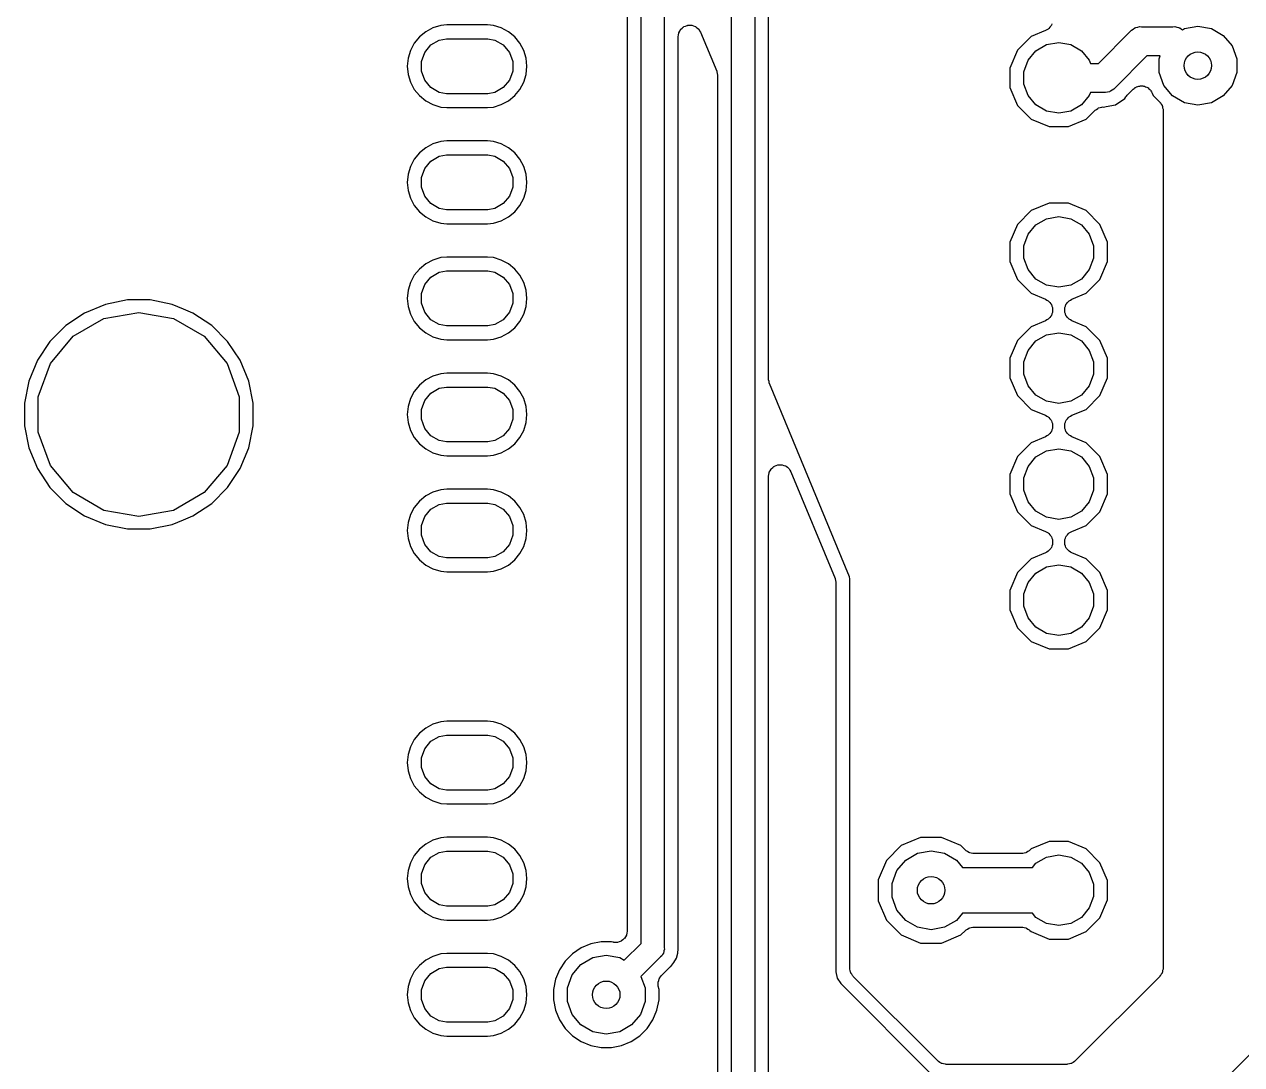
# Model space of a CAD drawing. Extents: x 50 to 248, y -151 to -36.
# Drawn here: x 82.76 to 109.42, y -105.16 to -82.39 of the extents above; entities that cross this region are included whole.
import ezdxf

# ---------------------------------------------------------------- set-up
doc = ezdxf.new("R2010")
doc.units = 0
doc.header["$MEASUREMENT"] = 0
doc.layers.add('BLACK', color=7, linetype='CONTINUOUS')

msp = doc.modelspace()

# ---------------------------------------------------------------- linework, layer by layer
at = {"layer": 'BLACK', "linetype": 'CONTINUOUS'}
for p, q in [((96.266, -102.511), (96.266, -72.1471)), ((96.774, -72.2412), (96.774, -102.605)), ((98.246, -116.025), (98.246, -73.2151)), ((98.754, -73.3092), (98.754, -116.119)), ((99.0588, -90.1602), (99.0588, -73.5407)), ((95.9612, -79.7067), (95.9612, -102.236)), ((91.5509, -82.556), (91.4131, -82.6691)), ((91.7081, -82.472), (91.5509, -82.556)), ((91.8786, -82.4203), (91.7081, -82.472)), ((92.0116, -82.4072), (91.8786, -82.4203)), ((92.9004, -82.4072), (92.0116, -82.4072)), ((93.0334, -82.4203), (92.9004, -82.4072)), ((93.2039, -82.472), (93.0334, -82.4203)), ((93.3611, -82.556), (93.2039, -82.472)), ((93.4989, -82.6691), (93.3611, -82.556)), ((97.0855, -82.626), (97.0906, -82.5876)), ((97.0906, -82.5876), (97.0931, -82.5827)), ((97.0931, -82.5827), (97.0941, -82.5771)), ((97.0941, -82.5771), (97.1134, -82.5437)), ((97.1134, -82.5437), (97.1313, -82.5094)), ((97.1313, -82.5094), (97.1354, -82.5056)), ((97.1354, -82.5056), (97.1382, -82.5007)), ((97.1382, -82.5007), (97.1678, -82.4759)), ((97.1678, -82.4759), (97.1963, -82.4498)), ((97.1963, -82.4498), (97.2015, -82.4477)), ((97.2015, -82.4477), (97.2058, -82.444)), ((97.2058, -82.444), (97.2421, -82.4308)), ((97.2421, -82.4308), (97.2778, -82.416)), ((97.2778, -82.416), (97.2834, -82.4158)), ((97.2834, -82.4158), (97.2887, -82.4139)), ((97.2887, -82.4139), (97.3273, -82.4139)), ((97.3273, -82.4139), (97.366, -82.4122)), ((97.366, -82.4122), (97.3713, -82.4139)), ((97.3713, -82.4139), (97.3769, -82.4139)), ((97.3769, -82.4139), (97.4132, -82.4271)), ((97.4132, -82.4271), (97.4501, -82.4387)), ((97.4501, -82.4387), (97.4545, -82.4421)), ((97.4545, -82.4421), (97.4598, -82.444)), ((97.4598, -82.444), (97.4894, -82.4689)), ((97.4894, -82.4689), (97.5201, -82.4924)), ((97.5201, -82.4924), (97.5231, -82.4971)), ((97.5231, -82.4971), (97.5274, -82.5007)), ((97.5274, -82.5007), (97.5467, -82.5342)), ((97.5467, -82.5342), (97.5675, -82.5668)), ((97.5675, -82.5668), (97.9219, -83.4224)), ((105.122, -82.5307), (104.806, -82.6616)), ((105.15, -82.5128), (105.122, -82.5307)), ((105.179, -82.4975), (105.15, -82.5128)), ((105.187, -82.4893), (105.179, -82.4975)), ((105.196, -82.4833), (105.187, -82.4893)), ((105.216, -82.4569), (105.196, -82.4833)), ((105.239, -82.4325), (105.216, -82.4569)), ((105.243, -82.4221), (105.239, -82.4325)), ((105.25, -82.4133), (105.243, -82.4221)), ((105.26, -82.3816), (105.25, -82.4133)), ((106.278, -83.2485), (106.976, -82.5512)), ((106.976, -82.5512), (107.003, -82.5189)), ((107.003, -82.5189), (107.039, -82.4979)), ((107.039, -82.4979), (107.074, -82.4737)), ((107.074, -82.4737), (107.088, -82.47)), ((107.088, -82.47), (107.1, -82.4629)), ((107.1, -82.4629), (107.141, -82.4556)), ((107.141, -82.4556), (107.182, -82.4447)), ((107.182, -82.4447), (107.224, -82.4484)), ((107.224, -82.4484), (107.912, -82.4484)), ((107.912, -82.4484), (107.954, -82.4447)), ((107.954, -82.4447), (107.994, -82.4556)), ((107.994, -82.4556), (108.036, -82.4629)), ((108.036, -82.4629), (108.048, -82.47)), ((108.048, -82.47), (108.062, -82.4737)), ((108.062, -82.4737), (108.096, -82.4979)), ((108.096, -82.4979), (108.12, -82.5118)), ((108.12, -82.5118), (108.163, -82.4873)), ((108.163, -82.4873), (108.458, -82.4353)), ((108.458, -82.4353), (108.753, -82.4873)), ((108.753, -82.4873), (109.013, -82.6372)), ((91.3, -82.8069), (91.216, -82.9641)), ((91.4131, -82.6691), (91.3, -82.8069)), ((91.5284, -83.0074), (91.6644, -82.8453)), ((91.6644, -82.8453), (91.8476, -82.7395)), ((91.8476, -82.7395), (92.0035, -82.712)), ((92.0035, -82.712), (92.9085, -82.712)), ((92.9085, -82.712), (93.0644, -82.7395)), ((93.0644, -82.7395), (93.2476, -82.8453)), ((93.2476, -82.8453), (93.3836, -83.0074)), ((93.612, -82.8069), (93.4989, -82.6691)), ((93.696, -82.9641), (93.612, -82.8069)), ((97.0788, -82.664), (97.0855, -82.626)), ((97.0788, -102.576), (97.0788, -82.664)), ((104.806, -82.6616), (104.506, -82.9617)), ((104.913, -82.9733), (105.145, -82.8389)), ((105.145, -82.8389), (105.41, -82.7922)), ((105.41, -82.7922), (105.675, -82.8389)), ((105.675, -82.8389), (105.907, -82.9733)), ((109.013, -82.6372), (109.205, -82.8668)), ((109.205, -82.8668), (109.308, -83.1485)), ((91.1643, -83.1346), (91.1468, -83.312)), ((91.216, -82.9641), (91.1643, -83.1346)), ((91.456, -83.2062), (91.5284, -83.0074)), ((93.3836, -83.0074), (93.456, -83.2062)), ((93.7477, -83.1346), (93.696, -82.9641)), ((93.7652, -83.312), (93.7477, -83.1346)), ((104.506, -82.9617), (104.343, -83.3538)), ((104.74, -83.1791), (104.913, -82.9733)), ((105.907, -82.9733), (106.08, -83.1791)), ((107.342, -83.0834), (106.644, -83.7807)), ((107.632, -83.0834), (107.342, -83.0834)), ((107.608, -83.1485), (107.632, -83.0834)), ((107.608, -83.4483), (107.608, -83.1485)), ((109.308, -83.1485), (109.308, -83.4483)), ((91.1468, -83.312), (91.1643, -83.4894)), ((91.456, -83.4178), (91.456, -83.2062)), ((91.5284, -83.6166), (91.456, -83.4178)), ((93.456, -83.4178), (93.3836, -83.6166)), ((93.456, -83.2062), (93.456, -83.4178)), ((93.7477, -83.4894), (93.7652, -83.312)), ((97.9219, -83.4224), (97.9231, -83.4279)), ((104.343, -83.3538), (104.343, -83.7782)), ((104.648, -83.4316), (104.74, -83.1791)), ((106.08, -83.1791), (106.105, -83.2485)), ((106.105, -83.2485), (106.278, -83.2485)), ((91.1643, -83.4894), (91.216, -83.6599)), ((91.216, -83.6599), (91.3, -83.8171)), ((91.6644, -83.7787), (91.5284, -83.6166)), ((93.3836, -83.6166), (93.2476, -83.7787)), ((93.612, -83.8171), (93.696, -83.6599)), ((93.696, -83.6599), (93.7477, -83.4894)), ((97.9231, -83.4279), (97.9259, -83.4327)), ((97.9259, -83.4327), (97.9326, -83.4708)), ((97.9326, -83.4708), (97.941, -83.5085)), ((97.941, -83.5085), (97.9402, -83.5141)), ((97.9402, -83.5141), (97.9412, -83.5196)), ((97.9412, -83.5196), (97.9412, -115.793)), ((104.648, -83.7004), (104.648, -83.4316)), ((107.711, -83.73), (107.608, -83.4483)), ((109.308, -83.4483), (109.205, -83.73)), ((91.3, -83.8171), (91.4131, -83.9549)), ((91.4131, -83.9549), (91.5509, -84.068)), ((91.8476, -83.8845), (91.6644, -83.7787)), ((92.0035, -83.912), (91.8476, -83.8845)), ((92.9085, -83.912), (92.0035, -83.912)), ((93.0644, -83.8845), (92.9085, -83.912)), ((93.2476, -83.7787), (93.0644, -83.8845)), ((93.3611, -84.068), (93.4989, -83.9549)), ((93.4989, -83.9549), (93.612, -83.8171)), ((104.343, -83.7782), (104.506, -84.1703)), ((104.74, -83.9529), (104.648, -83.7004)), ((104.913, -84.1587), (104.74, -83.9529)), ((106.08, -83.9529), (105.907, -84.1587)), ((106.105, -83.8835), (106.08, -83.9529)), ((106.396, -83.8835), (106.105, -83.8835)), ((106.438, -83.8872), (106.396, -83.8835)), ((106.479, -83.8763), (106.438, -83.8872)), ((106.52, -83.869), (106.479, -83.8763)), ((106.533, -83.8619), (106.52, -83.869)), ((106.546, -83.8582), (106.533, -83.8619)), ((106.581, -83.834), (106.546, -83.8582)), ((106.617, -83.813), (106.581, -83.834)), ((106.644, -83.7807), (106.617, -83.813)), ((106.897, -83.9655), (106.911, -83.945)), ((106.911, -83.945), (107.042, -83.8144)), ((107.042, -83.8144), (107.064, -83.7985)), ((107.064, -83.7985), (107.085, -83.7798)), ((107.085, -83.7798), (107.1, -83.7734)), ((107.1, -83.7734), (107.114, -83.7638)), ((107.114, -83.7638), (107.141, -83.7566)), ((107.141, -83.7566), (107.166, -83.746)), ((107.166, -83.746), (107.183, -83.7453)), ((107.183, -83.7453), (107.199, -83.741)), ((107.199, -83.741), (107.227, -83.7434)), ((107.227, -83.7434), (107.254, -83.7422)), ((107.254, -83.7422), (107.27, -83.7472)), ((107.27, -83.7472), (107.287, -83.7487)), ((107.287, -83.7487), (107.312, -83.7604)), ((107.312, -83.7604), (107.339, -83.7687)), ((107.339, -83.7687), (107.352, -83.7789)), ((107.352, -83.7789), (107.367, -83.7859)), ((107.367, -83.7859), (107.387, -83.8055)), ((107.387, -83.8055), (107.409, -83.8224)), ((107.409, -83.8224), (107.418, -83.8365)), ((107.418, -83.8365), (107.429, -83.8483)), ((107.429, -83.8483), (107.441, -83.8734)), ((107.441, -83.8734), (107.456, -83.8968)), ((107.456, -83.8968), (107.479, -83.9525)), ((107.479, -83.9525), (107.622, -84.0951)), ((107.903, -83.9596), (107.711, -83.73)), ((109.205, -83.73), (109.013, -83.9596)), ((91.5509, -84.068), (91.7081, -84.152)), ((91.7081, -84.152), (91.8786, -84.2037)), ((91.8786, -84.2037), (92.0116, -84.2168)), ((92.0116, -84.2168), (92.9004, -84.2168)), ((92.9004, -84.2168), (93.0334, -84.2037)), ((93.0334, -84.2037), (93.2039, -84.152)), ((93.2039, -84.152), (93.3611, -84.068)), ((104.506, -84.1703), (104.806, -84.4704)), ((105.145, -84.2931), (104.913, -84.1587)), ((105.907, -84.1587), (105.675, -84.2931)), ((106.281, -84.225), (106.316, -84.2157)), ((106.316, -84.2157), (106.35, -84.2042)), ((106.35, -84.2042), (106.358, -84.2044)), ((106.358, -84.2044), (106.367, -84.2022)), ((106.367, -84.2022), (106.391, -84.2043)), ((106.391, -84.2043), (106.447, -84.1932)), ((106.447, -84.1932), (106.653, -84.1522)), ((106.447, -84.1932), (106.447, -84.1932)), ((106.653, -84.1522), (106.859, -84.0147)), ((106.859, -84.0147), (106.879, -83.9835)), ((106.879, -83.9835), (106.897, -83.9655)), ((107.622, -84.0951), (107.628, -84.1043)), ((107.628, -84.1043), (107.637, -84.1115)), ((107.637, -84.1115), (107.653, -84.1402)), ((107.653, -84.1402), (107.672, -84.1674)), ((107.672, -84.1674), (107.675, -84.1782)), ((107.675, -84.1782), (107.681, -84.1879)), ((107.681, -84.1879), (107.686, -84.2206)), ((107.686, -84.2206), (107.695, -84.2526)), ((108.163, -84.1095), (107.903, -83.9596)), ((108.458, -84.1615), (108.163, -84.1095)), ((108.753, -84.1095), (108.458, -84.1615)), ((109.013, -83.9596), (108.753, -84.1095)), ((104.806, -84.4704), (105.198, -84.6328)), ((105.41, -84.3398), (105.145, -84.2931)), ((105.675, -84.2931), (105.41, -84.3398)), ((105.622, -84.6328), (106.014, -84.4704)), ((106.014, -84.4704), (106.209, -84.2756)), ((106.209, -84.2756), (106.238, -84.255)), ((106.238, -84.255), (106.266, -84.2325)), ((106.266, -84.2325), (106.274, -84.2298)), ((106.274, -84.2298), (106.281, -84.225)), ((107.695, -84.2526), (107.694, -84.2637)), ((107.694, -84.2637), (107.696, -84.2747)), ((107.696, -84.2747), (107.696, -103.051)), ((105.198, -84.6328), (105.622, -84.6328)), ((91.7081, -85.012), (91.5509, -85.096)), ((91.8786, -84.9603), (91.7081, -85.012)), ((92.0116, -84.9472), (91.8786, -84.9603)), ((92.9004, -84.9472), (92.0116, -84.9472)), ((93.0334, -84.9603), (92.9004, -84.9472)), ((93.2039, -85.012), (93.0334, -84.9603)), ((93.3611, -85.096), (93.2039, -85.012)), ((91.4131, -85.2091), (91.3, -85.3469)), ((91.5509, -85.096), (91.4131, -85.2091)), ((91.6644, -85.3853), (91.8476, -85.2795)), ((91.8476, -85.2795), (92.0035, -85.252)), ((92.0035, -85.252), (92.9085, -85.252)), ((92.9085, -85.252), (93.0644, -85.2795)), ((93.0644, -85.2795), (93.2476, -85.3853)), ((93.4989, -85.2091), (93.3611, -85.096)), ((93.612, -85.3469), (93.4989, -85.2091)), ((91.216, -85.5041), (91.1643, -85.6746)), ((91.3, -85.3469), (91.216, -85.5041)), ((91.456, -85.7462), (91.5284, -85.5474)), ((91.5284, -85.5474), (91.6644, -85.3853)), ((93.2476, -85.3853), (93.3836, -85.5474)), ((93.3836, -85.5474), (93.456, -85.7462)), ((93.696, -85.5041), (93.612, -85.3469)), ((93.7477, -85.6746), (93.696, -85.5041)), ((91.1643, -85.6746), (91.1468, -85.852)), ((91.456, -85.9578), (91.456, -85.7462)), ((93.456, -85.7462), (93.456, -85.9578)), ((93.7652, -85.852), (93.7477, -85.6746)), ((91.1468, -85.852), (91.1643, -86.0294)), ((91.1643, -86.0294), (91.216, -86.1999)), ((91.5284, -86.1566), (91.456, -85.9578)), ((93.456, -85.9578), (93.3836, -86.1566)), ((93.696, -86.1999), (93.7477, -86.0294)), ((93.7477, -86.0294), (93.7652, -85.852)), ((91.216, -86.1999), (91.3, -86.3571)), ((91.6644, -86.3187), (91.5284, -86.1566)), ((91.8476, -86.4245), (91.6644, -86.3187)), ((93.2476, -86.3187), (93.0644, -86.4245)), ((93.3836, -86.1566), (93.2476, -86.3187)), ((93.612, -86.3571), (93.696, -86.1999)), ((105.198, -86.3092), (104.806, -86.4716)), ((105.622, -86.3092), (105.198, -86.3092)), ((106.014, -86.4716), (105.622, -86.3092)), ((91.3, -86.3571), (91.4131, -86.4949)), ((91.4131, -86.4949), (91.5509, -86.608)), ((91.5509, -86.608), (91.7081, -86.692)), ((92.0035, -86.452), (91.8476, -86.4245)), ((92.9085, -86.452), (92.0035, -86.452)), ((93.0644, -86.4245), (92.9085, -86.452)), ((93.2039, -86.692), (93.3611, -86.608)), ((93.3611, -86.608), (93.4989, -86.4949)), ((93.4989, -86.4949), (93.612, -86.3571)), ((104.806, -86.4716), (104.506, -86.7717)), ((105.145, -86.6489), (105.41, -86.6022)), ((105.41, -86.6022), (105.675, -86.6489)), ((106.314, -86.7717), (106.014, -86.4716)), ((91.7081, -86.692), (91.8786, -86.7437)), ((91.8786, -86.7437), (92.0116, -86.7568)), ((92.0116, -86.7568), (92.9004, -86.7568)), ((92.9004, -86.7568), (93.0334, -86.7437)), ((93.0334, -86.7437), (93.2039, -86.692)), ((104.506, -86.7717), (104.343, -87.1638)), ((104.74, -86.9891), (104.913, -86.7833)), ((104.913, -86.7833), (105.145, -86.6489)), ((105.675, -86.6489), (105.907, -86.7833)), ((105.907, -86.7833), (106.08, -86.9891)), ((106.477, -87.1638), (106.314, -86.7717)), ((104.648, -87.2416), (104.74, -86.9891)), ((106.08, -86.9891), (106.172, -87.2416)), ((104.343, -87.1638), (104.343, -87.5882)), ((104.648, -87.5104), (104.648, -87.2416)), ((106.172, -87.2416), (106.172, -87.5104)), ((106.477, -87.5882), (106.477, -87.1638)), ((91.5509, -87.636), (91.4131, -87.7491)), ((91.7081, -87.552), (91.5509, -87.636)), ((91.8786, -87.5003), (91.7081, -87.552)), ((92.0116, -87.4872), (91.8786, -87.5003)), ((92.9004, -87.4872), (92.0116, -87.4872)), ((93.0334, -87.5003), (92.9004, -87.4872)), ((93.2039, -87.552), (93.0334, -87.5003)), ((93.3611, -87.636), (93.2039, -87.552)), ((93.4989, -87.7491), (93.3611, -87.636)), ((104.343, -87.5882), (104.506, -87.9803)), ((104.74, -87.7629), (104.648, -87.5104)), ((106.172, -87.5104), (106.08, -87.7629)), ((106.314, -87.9803), (106.477, -87.5882)), ((91.3, -87.8869), (91.216, -88.0441)), ((91.4131, -87.7491), (91.3, -87.8869)), ((91.5284, -88.0874), (91.6644, -87.9253)), ((91.6644, -87.9253), (91.8476, -87.8195)), ((91.8476, -87.8195), (92.0035, -87.792)), ((92.0035, -87.792), (92.9085, -87.792)), ((92.9085, -87.792), (93.0644, -87.8195)), ((93.0644, -87.8195), (93.2476, -87.9253)), ((93.2476, -87.9253), (93.3836, -88.0874)), ((93.612, -87.8869), (93.4989, -87.7491)), ((93.696, -88.0441), (93.612, -87.8869)), ((104.913, -87.9687), (104.74, -87.7629)), ((106.08, -87.7629), (105.907, -87.9687)), ((91.1643, -88.2146), (91.1468, -88.392)), ((91.216, -88.0441), (91.1643, -88.2146)), ((91.456, -88.2862), (91.5284, -88.0874)), ((93.3836, -88.0874), (93.456, -88.2862)), ((93.7477, -88.2146), (93.696, -88.0441)), ((93.7652, -88.392), (93.7477, -88.2146)), ((104.506, -87.9803), (104.806, -88.2804)), ((105.145, -88.1031), (104.913, -87.9687)), ((105.41, -88.1498), (105.145, -88.1031)), ((105.675, -88.1031), (105.41, -88.1498)), ((105.907, -87.9687), (105.675, -88.1031)), ((106.014, -88.2804), (106.314, -87.9803)), ((85.0211, -88.4272), (84.5372, -88.5235)), ((85.5145, -88.4272), (85.0211, -88.4272)), ((85.9984, -88.5235), (85.5145, -88.4272)), ((91.1468, -88.392), (91.1643, -88.5694)), ((91.456, -88.4978), (91.456, -88.2862)), ((93.456, -88.2862), (93.456, -88.4978)), ((93.7477, -88.5694), (93.7652, -88.392)), ((104.806, -88.2804), (105.122, -88.4113)), ((105.122, -88.4113), (105.15, -88.4292)), ((105.15, -88.4292), (105.179, -88.4445)), ((105.179, -88.4445), (105.187, -88.4527)), ((105.187, -88.4527), (105.196, -88.4587)), ((105.196, -88.4587), (105.216, -88.4851)), ((105.216, -88.4851), (105.239, -88.5095)), ((105.581, -88.5095), (105.604, -88.4851)), ((105.604, -88.4851), (105.624, -88.4587)), ((105.624, -88.4587), (105.633, -88.4527)), ((105.633, -88.4527), (105.641, -88.4445)), ((105.641, -88.4445), (105.67, -88.4292)), ((105.67, -88.4292), (105.698, -88.4113)), ((105.698, -88.4113), (106.014, -88.2804)), ((84.0813, -88.7123), (83.6711, -88.9864)), ((84.5372, -88.5235), (84.0813, -88.7123)), ((84.5037, -88.8328), (85.2678, -88.6981)), ((85.2678, -88.6981), (86.0319, -88.8328)), ((86.2476, -88.6267), (85.9984, -88.5235)), ((86.4543, -88.7123), (86.2476, -88.6267)), ((86.8645, -88.9864), (86.4543, -88.7123)), ((91.1643, -88.5694), (91.216, -88.7399)), ((91.216, -88.7399), (91.3, -88.8971)), ((91.5284, -88.6966), (91.456, -88.4978)), ((91.6644, -88.8587), (91.5284, -88.6966)), ((93.3836, -88.6966), (93.2476, -88.8587)), ((93.456, -88.4978), (93.3836, -88.6966)), ((93.612, -88.8971), (93.696, -88.7399)), ((93.696, -88.7399), (93.7477, -88.5694)), ((105.239, -88.5095), (105.243, -88.5199)), ((105.243, -88.5199), (105.25, -88.5287)), ((105.25, -88.5287), (105.26, -88.5604)), ((105.26, -88.7316), (105.25, -88.7633)), ((105.26, -88.5604), (105.273, -88.591)), ((105.273, -88.701), (105.26, -88.7316)), ((105.273, -88.591), (105.273, -88.6022)), ((105.273, -88.6022), (105.276, -88.6128)), ((105.276, -88.6792), (105.273, -88.6898)), ((105.273, -88.6898), (105.273, -88.701)), ((105.276, -88.6128), (105.275, -88.646)), ((105.275, -88.646), (105.276, -88.6792)), ((105.544, -88.6128), (105.547, -88.6022)), ((105.545, -88.646), (105.544, -88.6128)), ((105.544, -88.6792), (105.545, -88.646)), ((105.547, -88.6898), (105.544, -88.6792)), ((105.547, -88.591), (105.56, -88.5604)), ((105.547, -88.6022), (105.547, -88.591)), ((105.547, -88.701), (105.547, -88.6898)), ((105.56, -88.7316), (105.547, -88.701)), ((105.56, -88.5604), (105.57, -88.5287)), ((105.57, -88.7633), (105.56, -88.7316)), ((105.57, -88.5287), (105.577, -88.5198)), ((105.577, -88.5198), (105.581, -88.5095)), ((83.6711, -88.9864), (83.3222, -89.3353)), ((83.8319, -89.2207), (84.5037, -88.8328)), ((86.0319, -88.8328), (86.7037, -89.2207)), ((87.2134, -89.3353), (86.8645, -88.9864)), ((91.3, -88.8971), (91.4131, -89.0349)), ((91.8476, -88.9645), (91.6644, -88.8587)), ((92.0035, -88.992), (91.8476, -88.9645)), ((92.9085, -88.992), (92.0035, -88.992)), ((93.0644, -88.9645), (92.9085, -88.992)), ((93.2476, -88.8587), (93.0644, -88.9645)), ((93.4989, -89.0349), (93.612, -88.8971)), ((104.806, -89.0116), (104.506, -89.3117)), ((105.122, -88.8807), (104.806, -89.0116)), ((105.15, -88.8628), (105.122, -88.8807)), ((105.179, -88.8475), (105.15, -88.8628)), ((105.187, -88.8393), (105.179, -88.8475)), ((105.196, -88.8333), (105.187, -88.8393)), ((105.216, -88.8069), (105.196, -88.8333)), ((105.239, -88.7825), (105.216, -88.8069)), ((105.243, -88.7721), (105.239, -88.7825)), ((105.25, -88.7633), (105.243, -88.7721)), ((105.577, -88.7722), (105.57, -88.7633)), ((105.581, -88.7825), (105.577, -88.7722)), ((105.604, -88.8069), (105.581, -88.7825)), ((105.624, -88.8333), (105.604, -88.8069)), ((105.633, -88.8393), (105.624, -88.8333)), ((105.641, -88.8475), (105.633, -88.8393)), ((105.67, -88.8628), (105.641, -88.8475)), ((105.698, -88.8807), (105.67, -88.8628)), ((106.014, -89.0116), (105.698, -88.8807)), ((106.314, -89.3117), (106.014, -89.0116)), ((83.3332, -89.815), (83.8319, -89.2207)), ((86.7037, -89.2207), (87.2024, -89.815)), ((91.4131, -89.0349), (91.5509, -89.148)), ((91.5509, -89.148), (91.7081, -89.232)), ((91.7081, -89.232), (91.8786, -89.2837)), ((91.8786, -89.2837), (92.0116, -89.2968)), ((92.9004, -89.2968), (93.0334, -89.2837)), ((93.0334, -89.2837), (93.2039, -89.232)), ((93.2039, -89.232), (93.3611, -89.148)), ((93.3611, -89.148), (93.4989, -89.0349)), ((104.913, -89.3233), (105.145, -89.1889)), ((105.145, -89.1889), (105.41, -89.1422)), ((105.41, -89.1422), (105.675, -89.1889)), ((105.675, -89.1889), (105.907, -89.3233)), ((83.3222, -89.3353), (83.0481, -89.7455)), ((87.4875, -89.7455), (87.2134, -89.3353)), ((92.0116, -89.2968), (92.9004, -89.2968)), ((104.506, -89.3117), (104.343, -89.7038)), ((104.648, -89.7816), (104.74, -89.5291)), ((104.74, -89.5291), (104.913, -89.3233)), ((105.907, -89.3233), (106.08, -89.5291)), ((106.08, -89.5291), (106.172, -89.7816)), ((106.477, -89.7038), (106.314, -89.3117)), ((83.0481, -89.7455), (82.8593, -90.2014)), ((83.0678, -90.5441), (83.3332, -89.815)), ((87.2024, -89.815), (87.4678, -90.5441)), ((87.6763, -90.2014), (87.4875, -89.7455)), ((104.343, -89.7038), (104.343, -90.1282)), ((104.648, -90.0504), (104.648, -89.7816)), ((106.172, -89.7816), (106.172, -90.0504)), ((106.477, -90.1282), (106.477, -89.7038)), ((91.8786, -90.0403), (91.7081, -90.092)), ((92.0116, -90.0272), (91.8786, -90.0403)), ((92.9004, -90.0272), (92.0116, -90.0272)), ((93.0334, -90.0403), (92.9004, -90.0272)), ((93.2039, -90.092), (93.0334, -90.0403)), ((104.74, -90.3029), (104.648, -90.0504)), ((106.172, -90.0504), (106.08, -90.3029)), ((82.8593, -90.2014), (82.763, -90.6853)), ((87.7726, -90.6853), (87.6763, -90.2014)), ((91.4131, -90.2891), (91.3, -90.4269)), ((91.5509, -90.176), (91.4131, -90.2891)), ((91.7081, -90.092), (91.5509, -90.176)), ((91.8476, -90.3595), (92.0035, -90.332)), ((92.0035, -90.332), (92.9085, -90.332)), ((92.9085, -90.332), (93.0644, -90.3595)), ((93.3611, -90.176), (93.2039, -90.092)), ((93.4989, -90.2891), (93.3611, -90.176)), ((93.612, -90.4269), (93.4989, -90.2891)), ((99.0598, -90.1657), (99.0588, -90.1602)), ((99.059, -90.1712), (99.0598, -90.1657)), ((99.0674, -90.209), (99.059, -90.1712)), ((99.0741, -90.247), (99.0674, -90.209)), ((99.0769, -90.2519), (99.0741, -90.247)), ((99.0781, -90.2574), (99.0769, -90.2519)), ((100.828, -94.4829), (99.0781, -90.2574)), ((104.343, -90.1282), (104.506, -90.5203)), ((104.913, -90.5087), (104.74, -90.3029)), ((106.08, -90.3029), (105.907, -90.5087)), ((106.314, -90.5203), (106.477, -90.1282)), ((83.0678, -91.3199), (83.0678, -90.5441)), ((87.4678, -90.5441), (87.4678, -91.3199)), ((91.216, -90.5841), (91.1643, -90.7546)), ((91.3, -90.4269), (91.216, -90.5841)), ((91.5284, -90.6274), (91.6644, -90.4653)), ((91.6644, -90.4653), (91.8476, -90.3595)), ((93.0644, -90.3595), (93.2476, -90.4653)), ((93.2476, -90.4653), (93.3836, -90.6274)), ((93.696, -90.5841), (93.612, -90.4269)), ((93.7477, -90.7546), (93.696, -90.5841)), ((104.506, -90.5203), (104.806, -90.8204)), ((105.145, -90.6431), (104.913, -90.5087)), ((105.907, -90.5087), (105.675, -90.6431)), ((106.014, -90.8204), (106.314, -90.5203)), ((82.763, -90.6853), (82.763, -91.1787)), ((87.7726, -91.1787), (87.7726, -90.6853)), ((91.1643, -90.7546), (91.1468, -90.932)), ((91.456, -90.8262), (91.5284, -90.6274)), ((91.456, -91.0378), (91.456, -90.8262)), ((93.3836, -90.6274), (93.456, -90.8262)), ((93.456, -90.8262), (93.456, -91.0378)), ((93.7652, -90.932), (93.7477, -90.7546)), ((104.806, -90.8204), (105.122, -90.9513)), ((105.41, -90.6898), (105.145, -90.6431)), ((105.675, -90.6431), (105.41, -90.6898)), ((105.698, -90.9513), (106.014, -90.8204)), ((91.1468, -90.932), (91.1643, -91.1094)), ((91.1643, -91.1094), (91.216, -91.2799)), ((91.5284, -91.2366), (91.456, -91.0378)), ((93.456, -91.0378), (93.3836, -91.2366)), ((93.696, -91.2799), (93.7477, -91.1094)), ((93.7477, -91.1094), (93.7652, -90.932)), ((105.122, -90.9513), (105.15, -90.9692)), ((105.15, -90.9692), (105.179, -90.9845)), ((105.179, -90.9845), (105.187, -90.9927)), ((105.187, -90.9927), (105.196, -90.9987)), ((105.196, -90.9987), (105.216, -91.0251)), ((105.216, -91.0251), (105.239, -91.0495)), ((105.239, -91.0495), (105.243, -91.0599)), ((105.243, -91.0599), (105.25, -91.0687)), ((105.25, -91.0687), (105.26, -91.1004)), ((105.26, -91.1004), (105.273, -91.131)), ((105.273, -91.131), (105.273, -91.1422)), ((105.273, -91.1422), (105.276, -91.1528)), ((105.276, -91.1528), (105.275, -91.186)), ((105.544, -91.1528), (105.547, -91.1422)), ((105.545, -91.186), (105.544, -91.1528)), ((105.547, -91.131), (105.56, -91.1004)), ((105.547, -91.1422), (105.547, -91.131)), ((105.56, -91.1004), (105.57, -91.0687)), ((105.57, -91.0687), (105.577, -91.0598)), ((105.577, -91.0598), (105.581, -91.0495)), ((105.581, -91.0495), (105.604, -91.0251)), ((105.604, -91.0251), (105.624, -90.9987)), ((105.624, -90.9987), (105.633, -90.9927)), ((105.633, -90.9927), (105.641, -90.9845)), ((105.641, -90.9845), (105.67, -90.9692)), ((105.67, -90.9692), (105.698, -90.9513)), ((82.763, -91.1787), (82.8593, -91.6626)), ((83.3332, -92.049), (83.0678, -91.3199)), ((87.4678, -91.3199), (87.2024, -92.049)), ((87.6763, -91.6626), (87.7726, -91.1787)), ((91.216, -91.2799), (91.3, -91.4371)), ((91.6644, -91.3987), (91.5284, -91.2366)), ((91.8476, -91.5045), (91.6644, -91.3987)), ((93.2476, -91.3987), (93.0644, -91.5045)), ((93.3836, -91.2366), (93.2476, -91.3987)), ((93.612, -91.4371), (93.696, -91.2799)), ((105.15, -91.4028), (105.122, -91.4207)), ((105.179, -91.3875), (105.15, -91.4028)), ((105.187, -91.3793), (105.179, -91.3875)), ((105.196, -91.3733), (105.187, -91.3793)), ((105.216, -91.3469), (105.196, -91.3733)), ((105.239, -91.3225), (105.216, -91.3469)), ((105.243, -91.3121), (105.239, -91.3225)), ((105.25, -91.3033), (105.243, -91.3121)), ((105.26, -91.2716), (105.25, -91.3033)), ((105.273, -91.241), (105.26, -91.2716)), ((105.276, -91.2192), (105.273, -91.2298)), ((105.273, -91.2298), (105.273, -91.241)), ((105.275, -91.186), (105.276, -91.2192)), ((105.544, -91.2192), (105.545, -91.186)), ((105.547, -91.2298), (105.544, -91.2192)), ((105.547, -91.241), (105.547, -91.2298)), ((105.56, -91.2716), (105.547, -91.241)), ((105.57, -91.3033), (105.56, -91.2716)), ((105.577, -91.3122), (105.57, -91.3033)), ((105.581, -91.3225), (105.577, -91.3122)), ((105.604, -91.3469), (105.581, -91.3225)), ((105.624, -91.3733), (105.604, -91.3469)), ((105.633, -91.3793), (105.624, -91.3733)), ((105.641, -91.3875), (105.633, -91.3793)), ((105.67, -91.4028), (105.641, -91.3875)), ((105.698, -91.4207), (105.67, -91.4028)), ((82.8593, -91.6626), (83.0481, -92.1185)), ((87.4875, -92.1185), (87.6763, -91.6626)), ((91.3, -91.4371), (91.4131, -91.5749)), ((91.4131, -91.5749), (91.5509, -91.688)), ((92.0035, -91.532), (91.8476, -91.5045)), ((92.9085, -91.532), (92.0035, -91.532)), ((93.0644, -91.5045), (92.9085, -91.532)), ((93.3611, -91.688), (93.4989, -91.5749)), ((93.4989, -91.5749), (93.612, -91.4371)), ((104.806, -91.5516), (104.506, -91.8517)), ((105.122, -91.4207), (104.806, -91.5516)), ((105.145, -91.7289), (105.41, -91.6822)), ((105.41, -91.6822), (105.675, -91.7289)), ((106.014, -91.5516), (105.698, -91.4207)), ((106.314, -91.8517), (106.014, -91.5516)), ((91.5509, -91.688), (91.7081, -91.772)), ((91.7081, -91.772), (91.8786, -91.8237)), ((91.8786, -91.8237), (92.0116, -91.8368)), ((92.0116, -91.8368), (92.9004, -91.8368)), ((92.9004, -91.8368), (93.0334, -91.8237)), ((93.0334, -91.8237), (93.2039, -91.772)), ((93.2039, -91.772), (93.3611, -91.688)), ((104.506, -91.8517), (104.343, -92.2438)), ((104.74, -92.0691), (104.913, -91.8633)), ((104.913, -91.8633), (105.145, -91.7289)), ((105.675, -91.7289), (105.907, -91.8633)), ((105.907, -91.8633), (106.08, -92.0691)), ((106.477, -92.2438), (106.314, -91.8517)), ((83.0481, -92.1185), (83.3222, -92.5287)), ((83.8319, -92.6433), (83.3332, -92.049)), ((87.2024, -92.049), (86.7037, -92.6433)), ((87.2134, -92.5287), (87.4875, -92.1185)), ((99.0655, -92.246), (99.0706, -92.2077)), ((99.0706, -92.2077), (99.0731, -92.2028)), ((99.0731, -92.2028), (99.0741, -92.1972)), ((99.0741, -92.1972), (99.0934, -92.1638)), ((99.0934, -92.1638), (99.1113, -92.1295)), ((99.1113, -92.1295), (99.1154, -92.1257)), ((99.1154, -92.1257), (99.1182, -92.1208)), ((99.1182, -92.1208), (99.1478, -92.096)), ((99.1478, -92.096), (99.1763, -92.0699)), ((99.1763, -92.0699), (99.1815, -92.0677)), ((99.1815, -92.0677), (99.1858, -92.0641)), ((99.1858, -92.0641), (99.2221, -92.0509)), ((99.2221, -92.0509), (99.2578, -92.0361)), ((99.2578, -92.0361), (99.2634, -92.0359)), ((99.2634, -92.0359), (99.2687, -92.034)), ((99.2687, -92.034), (99.3073, -92.034)), ((99.3073, -92.034), (99.346, -92.0323)), ((99.346, -92.0323), (99.3513, -92.034)), ((99.3513, -92.034), (99.3569, -92.034)), ((99.3569, -92.034), (99.3932, -92.0472)), ((99.3932, -92.0472), (99.4301, -92.0588)), ((99.4301, -92.0588), (99.4345, -92.0622)), ((99.4345, -92.0622), (99.4398, -92.0641)), ((99.4398, -92.0641), (99.4694, -92.089)), ((99.4694, -92.089), (99.5001, -92.1125)), ((99.5001, -92.1125), (99.5031, -92.1172)), ((99.5031, -92.1172), (99.5074, -92.1208)), ((99.5074, -92.1208), (99.5267, -92.1543)), ((99.5267, -92.1543), (99.5475, -92.1869)), ((99.5475, -92.1869), (100.514, -94.52)), ((104.648, -92.3216), (104.74, -92.0691)), ((106.08, -92.0691), (106.172, -92.3216)), ((99.0588, -92.2841), (99.0655, -92.246)), ((99.0588, -116.09), (99.0588, -92.2841)), ((104.343, -92.2438), (104.343, -92.6682)), ((104.648, -92.5904), (104.648, -92.3216)), ((106.172, -92.3216), (106.172, -92.5904)), ((106.477, -92.6682), (106.477, -92.2438)), ((83.3222, -92.5287), (83.6711, -92.8776)), ((84.5037, -93.0312), (83.8319, -92.6433)), ((86.7037, -92.6433), (86.0319, -93.0312)), ((86.8645, -92.8776), (87.2134, -92.5287)), ((91.5509, -92.716), (91.4131, -92.8291)), ((91.7081, -92.632), (91.5509, -92.716)), ((91.8786, -92.5803), (91.7081, -92.632)), ((92.0116, -92.5672), (91.8786, -92.5803)), ((92.9004, -92.5672), (92.0116, -92.5672)), ((93.0334, -92.5803), (92.9004, -92.5672)), ((93.2039, -92.632), (93.0334, -92.5803)), ((93.3611, -92.716), (93.2039, -92.632)), ((93.4989, -92.8291), (93.3611, -92.716)), ((104.343, -92.6682), (104.506, -93.0603)), ((104.74, -92.8429), (104.648, -92.5904)), ((106.172, -92.5904), (106.08, -92.8429)), ((106.314, -93.0603), (106.477, -92.6682)), ((83.6711, -92.8776), (84.0813, -93.1517)), ((86.4543, -93.1517), (86.8645, -92.8776)), ((91.3, -92.9669), (91.216, -93.1241)), ((91.4131, -92.8291), (91.3, -92.9669)), ((91.5284, -93.1674), (91.6644, -93.0053)), ((91.6644, -93.0053), (91.8476, -92.8995)), ((91.8476, -92.8995), (92.0035, -92.872)), ((92.0035, -92.872), (92.9085, -92.872)), ((92.9085, -92.872), (93.0644, -92.8995)), ((93.0644, -92.8995), (93.2476, -93.0053)), ((93.2476, -93.0053), (93.3836, -93.1674)), ((93.612, -92.9669), (93.4989, -92.8291)), ((93.696, -93.1241), (93.612, -92.9669)), ((104.913, -93.0487), (104.74, -92.8429)), ((106.08, -92.8429), (105.907, -93.0487)), ((84.0813, -93.1517), (84.5372, -93.3405)), ((85.2678, -93.1659), (84.5037, -93.0312)), ((86.0319, -93.0312), (85.2678, -93.1659)), ((85.9984, -93.3405), (86.2476, -93.2373)), ((86.2476, -93.2373), (86.4543, -93.1517)), ((91.216, -93.1241), (91.1643, -93.2946)), ((91.456, -93.3662), (91.5284, -93.1674)), ((93.3836, -93.1674), (93.456, -93.3662)), ((93.7477, -93.2946), (93.696, -93.1241)), ((104.506, -93.0603), (104.806, -93.3604)), ((105.145, -93.1831), (104.913, -93.0487)), ((105.41, -93.2298), (105.145, -93.1831)), ((105.675, -93.1831), (105.41, -93.2298)), ((105.907, -93.0487), (105.675, -93.1831)), ((106.014, -93.3604), (106.314, -93.0603)), ((84.5372, -93.3405), (85.0211, -93.4368)), ((85.0211, -93.4368), (85.5145, -93.4368)), ((85.5145, -93.4368), (85.9984, -93.3405)), ((91.1643, -93.2946), (91.1468, -93.472)), ((91.1468, -93.472), (91.1643, -93.6494)), ((91.456, -93.5778), (91.456, -93.3662)), ((93.456, -93.3662), (93.456, -93.5778)), ((93.7652, -93.472), (93.7477, -93.2946)), ((93.7477, -93.6494), (93.7652, -93.472)), ((104.806, -93.3604), (105.122, -93.4913)), ((105.122, -93.4913), (105.15, -93.5092)), ((105.15, -93.5092), (105.179, -93.5245)), ((105.179, -93.5245), (105.187, -93.5327)), ((105.187, -93.5327), (105.196, -93.5387)), ((105.196, -93.5387), (105.216, -93.5651)), ((105.604, -93.5651), (105.624, -93.5387)), ((105.624, -93.5387), (105.633, -93.5327)), ((105.633, -93.5327), (105.641, -93.5245)), ((105.641, -93.5245), (105.67, -93.5092)), ((105.67, -93.5092), (105.698, -93.4913)), ((105.698, -93.4913), (106.014, -93.3604)), ((91.1643, -93.6494), (91.216, -93.8199)), ((91.5284, -93.7766), (91.456, -93.5778)), ((91.6644, -93.9387), (91.5284, -93.7766)), ((93.3836, -93.7766), (93.2476, -93.9387)), ((93.456, -93.5778), (93.3836, -93.7766)), ((93.696, -93.8199), (93.7477, -93.6494)), ((105.216, -93.5651), (105.239, -93.5895)), ((105.239, -93.5895), (105.243, -93.5999)), ((105.243, -93.5999), (105.25, -93.6087)), ((105.25, -93.6087), (105.26, -93.6404)), ((105.26, -93.8116), (105.25, -93.8433)), ((105.26, -93.6404), (105.273, -93.671)), ((105.273, -93.781), (105.26, -93.8116)), ((105.273, -93.671), (105.273, -93.6822)), ((105.273, -93.6822), (105.276, -93.6928)), ((105.276, -93.7592), (105.273, -93.7698)), ((105.273, -93.7698), (105.273, -93.781)), ((105.276, -93.6928), (105.275, -93.726)), ((105.275, -93.726), (105.276, -93.7592)), ((105.544, -93.6928), (105.547, -93.6822)), ((105.545, -93.726), (105.544, -93.6928)), ((105.544, -93.7592), (105.545, -93.726)), ((105.547, -93.7698), (105.544, -93.7592)), ((105.547, -93.671), (105.56, -93.6404)), ((105.547, -93.6822), (105.547, -93.671)), ((105.547, -93.781), (105.547, -93.7698)), ((105.56, -93.8116), (105.547, -93.781)), ((105.56, -93.6404), (105.57, -93.6087)), ((105.57, -93.8433), (105.56, -93.8116)), ((105.57, -93.6087), (105.577, -93.5998)), ((105.577, -93.5998), (105.581, -93.5895)), ((105.581, -93.5895), (105.604, -93.5651)), ((91.216, -93.8199), (91.3, -93.9771)), ((91.3, -93.9771), (91.4131, -94.1149)), ((91.8476, -94.0445), (91.6644, -93.9387)), ((92.0035, -94.072), (91.8476, -94.0445)), ((92.9085, -94.072), (92.0035, -94.072)), ((93.0644, -94.0445), (92.9085, -94.072)), ((93.2476, -93.9387), (93.0644, -94.0445)), ((93.4989, -94.1149), (93.612, -93.9771)), ((93.612, -93.9771), (93.696, -93.8199)), ((105.122, -93.9607), (104.806, -94.0916)), ((105.15, -93.9428), (105.122, -93.9607)), ((105.179, -93.9275), (105.15, -93.9428)), ((105.187, -93.9193), (105.179, -93.9275)), ((105.196, -93.9133), (105.187, -93.9193)), ((105.216, -93.8869), (105.196, -93.9133)), ((105.239, -93.8625), (105.216, -93.8869)), ((105.243, -93.8521), (105.239, -93.8625)), ((105.25, -93.8433), (105.243, -93.8521)), ((105.577, -93.8522), (105.57, -93.8433)), ((105.581, -93.8625), (105.577, -93.8522)), ((105.604, -93.8869), (105.581, -93.8625)), ((105.624, -93.9133), (105.604, -93.8869)), ((105.633, -93.9193), (105.624, -93.9133)), ((105.641, -93.9275), (105.633, -93.9193)), ((105.67, -93.9428), (105.641, -93.9275)), ((105.698, -93.9607), (105.67, -93.9428)), ((106.014, -94.0916), (105.698, -93.9607)), ((91.4131, -94.1149), (91.5509, -94.228)), ((91.5509, -94.228), (91.7081, -94.312)), ((91.7081, -94.312), (91.8786, -94.3637)), ((93.0334, -94.3637), (93.2039, -94.312)), ((93.2039, -94.312), (93.3611, -94.228)), ((93.3611, -94.228), (93.4989, -94.1149)), ((104.806, -94.0916), (104.506, -94.3917)), ((104.913, -94.4033), (105.145, -94.2689)), ((105.145, -94.2689), (105.41, -94.2222)), ((105.41, -94.2222), (105.675, -94.2689)), ((105.675, -94.2689), (105.907, -94.4033)), ((106.314, -94.3917), (106.014, -94.0916)), ((91.8786, -94.3637), (92.0116, -94.3768)), ((92.0116, -94.3768), (92.9004, -94.3768)), ((92.9004, -94.3768), (93.0334, -94.3637)), ((100.514, -94.52), (100.515, -94.5255)), ((100.515, -94.5255), (100.518, -94.5303)), ((100.518, -94.5303), (100.525, -94.5684)), ((100.525, -94.5684), (100.533, -94.6061)), ((100.533, -94.6061), (100.532, -94.6117)), ((100.532, -94.6117), (100.533, -94.6172)), ((100.533, -94.6172), (100.533, -103.131)), ((100.838, -94.5311), (100.828, -94.4829)), ((100.838, -103.051), (100.838, -94.5311)), ((104.506, -94.3917), (104.343, -94.7838)), ((104.648, -94.8616), (104.74, -94.6091)), ((104.74, -94.6091), (104.913, -94.4033)), ((105.907, -94.4033), (106.08, -94.6091)), ((106.08, -94.6091), (106.172, -94.8616)), ((106.477, -94.7838), (106.314, -94.3917)), ((104.343, -94.7838), (104.343, -95.2082)), ((104.648, -95.1304), (104.648, -94.8616)), ((106.172, -94.8616), (106.172, -95.1304)), ((106.477, -95.2082), (106.477, -94.7838)), ((104.74, -95.3829), (104.648, -95.1304)), ((106.172, -95.1304), (106.08, -95.3829)), ((104.343, -95.2082), (104.506, -95.6003)), ((104.913, -95.5887), (104.74, -95.3829)), ((106.08, -95.3829), (105.907, -95.5887)), ((106.314, -95.6003), (106.477, -95.2082)), ((104.506, -95.6003), (104.806, -95.9004)), ((105.145, -95.7231), (104.913, -95.5887)), ((105.907, -95.5887), (105.675, -95.7231)), ((106.014, -95.9004), (106.314, -95.6003)), ((104.806, -95.9004), (105.198, -96.0628)), ((105.41, -95.7698), (105.145, -95.7231)), ((105.675, -95.7231), (105.41, -95.7698)), ((105.622, -96.0628), (106.014, -95.9004)), ((105.198, -96.0628), (105.622, -96.0628)), ((91.5509, -97.796), (91.4131, -97.9091)), ((91.7081, -97.712), (91.5509, -97.796)), ((91.8786, -97.6603), (91.7081, -97.712)), ((92.0116, -97.6472), (91.8786, -97.6603)), ((92.9004, -97.6472), (92.0116, -97.6472)), ((93.0334, -97.6603), (92.9004, -97.6472)), ((93.2039, -97.712), (93.0334, -97.6603)), ((93.3611, -97.796), (93.2039, -97.712)), ((93.4989, -97.9091), (93.3611, -97.796)), ((91.3, -98.0469), (91.216, -98.2041)), ((91.4131, -97.9091), (91.3, -98.0469)), ((91.6644, -98.0853), (91.8476, -97.9795)), ((91.8476, -97.9795), (92.0035, -97.952)), ((92.0035, -97.952), (92.9085, -97.952)), ((92.9085, -97.952), (93.0644, -97.9795)), ((93.0644, -97.9795), (93.2476, -98.0853)), ((93.612, -98.0469), (93.4989, -97.9091)), ((93.696, -98.2041), (93.612, -98.0469)), ((91.216, -98.2041), (91.1643, -98.3746)), ((91.456, -98.4462), (91.5284, -98.2474)), ((91.5284, -98.2474), (91.6644, -98.0853)), ((93.2476, -98.0853), (93.3836, -98.2474)), ((93.3836, -98.2474), (93.456, -98.4462)), ((93.7477, -98.3746), (93.696, -98.2041)), ((91.1643, -98.3746), (91.1468, -98.552)), ((91.1468, -98.552), (91.1643, -98.7294)), ((91.456, -98.6578), (91.456, -98.4462)), ((93.456, -98.4462), (93.456, -98.6578)), ((93.7652, -98.552), (93.7477, -98.3746)), ((93.7477, -98.7294), (93.7652, -98.552)), ((91.1643, -98.7294), (91.216, -98.8999)), ((91.5284, -98.8566), (91.456, -98.6578)), ((91.6644, -99.0187), (91.5284, -98.8566)), ((93.3836, -98.8566), (93.2476, -99.0187)), ((93.456, -98.6578), (93.3836, -98.8566)), ((93.696, -98.8999), (93.7477, -98.7294)), ((91.216, -98.8999), (91.3, -99.0571)), ((91.3, -99.0571), (91.4131, -99.1949)), ((91.8476, -99.1245), (91.6644, -99.0187)), ((92.0035, -99.152), (91.8476, -99.1245)), ((93.0644, -99.1245), (92.9085, -99.152)), ((93.2476, -99.0187), (93.0644, -99.1245)), ((93.4989, -99.1949), (93.612, -99.0571)), ((93.612, -99.0571), (93.696, -98.8999)), ((91.4131, -99.1949), (91.5509, -99.308)), ((91.5509, -99.308), (91.7081, -99.392)), ((91.7081, -99.392), (91.8786, -99.4437)), ((92.9085, -99.152), (92.0035, -99.152)), ((93.0334, -99.4437), (93.2039, -99.392)), ((93.2039, -99.392), (93.3611, -99.308)), ((93.3611, -99.308), (93.4989, -99.1949)), ((91.8786, -99.4437), (92.0116, -99.4568)), ((92.0116, -99.4568), (92.9004, -99.4568)), ((92.9004, -99.4568), (93.0334, -99.4437)), ((91.8786, -100.2), (91.7081, -100.252)), ((92.0116, -100.187), (91.8786, -100.2)), ((92.9004, -100.187), (92.0116, -100.187)), ((93.0334, -100.2), (92.9004, -100.187)), ((93.2039, -100.252), (93.0334, -100.2)), ((102.386, -100.191), (101.962, -100.367)), ((102.846, -100.191), (102.386, -100.191)), ((103.27, -100.367), (102.846, -100.191)), ((91.4131, -100.449), (91.3, -100.587)), ((91.5509, -100.336), (91.4131, -100.449)), ((91.7081, -100.252), (91.5509, -100.336)), ((93.3611, -100.336), (93.2039, -100.252)), ((93.4989, -100.449), (93.3611, -100.336)), ((93.612, -100.587), (93.4989, -100.449)), ((101.962, -100.367), (101.637, -100.692)), ((103.37, -100.467), (103.27, -100.367)), ((103.379, -100.473), (103.37, -100.467)), ((103.386, -100.482), (103.379, -100.473)), ((104.771, -100.473), (104.764, -100.482)), ((104.781, -100.467), (104.771, -100.473)), ((104.806, -100.442), (104.781, -100.467)), ((105.198, -100.279), (104.806, -100.442)), ((105.622, -100.279), (105.198, -100.279)), ((106.014, -100.442), (105.622, -100.279)), ((106.314, -100.742), (106.014, -100.442)), ((91.216, -100.744), (91.1643, -100.915)), ((91.3, -100.587), (91.216, -100.744)), ((91.5284, -100.787), (91.6644, -100.625)), ((91.6644, -100.625), (91.8476, -100.519)), ((91.8476, -100.519), (92.0035, -100.492)), ((92.0035, -100.492), (92.9085, -100.492)), ((92.9085, -100.492), (93.0644, -100.519)), ((93.0644, -100.519), (93.2476, -100.625)), ((93.2476, -100.625), (93.3836, -100.787)), ((93.696, -100.744), (93.612, -100.587)), ((93.7477, -100.915), (93.696, -100.744)), ((101.637, -100.692), (101.461, -101.116)), ((101.869, -100.914), (102.061, -100.685)), ((102.061, -100.685), (102.321, -100.535)), ((102.321, -100.535), (102.616, -100.483)), ((102.616, -100.483), (102.911, -100.535)), ((102.911, -100.535), (103.171, -100.685)), ((103.171, -100.685), (103.306, -100.846)), ((103.415, -100.498), (103.386, -100.482)), ((103.442, -100.517), (103.415, -100.498)), ((103.453, -100.52), (103.442, -100.517)), ((103.463, -100.526), (103.453, -100.52)), ((103.495, -100.532), (103.463, -100.526)), ((103.527, -100.54), (103.495, -100.532)), ((103.539, -100.539), (103.527, -100.54)), ((103.55, -100.541), (103.539, -100.539)), ((104.601, -100.541), (103.55, -100.541)), ((104.612, -100.539), (104.601, -100.541)), ((104.623, -100.54), (104.612, -100.539)), ((104.655, -100.532), (104.623, -100.54)), ((104.688, -100.526), (104.655, -100.532)), ((104.697, -100.52), (104.688, -100.526)), ((104.708, -100.517), (104.697, -100.52)), ((104.735, -100.498), (104.708, -100.517)), ((104.764, -100.482), (104.735, -100.498)), ((104.913, -100.753), (105.145, -100.619)), ((105.145, -100.619), (105.41, -100.572)), ((105.41, -100.572), (105.675, -100.619)), ((105.675, -100.619), (105.907, -100.753)), ((106.477, -101.134), (106.314, -100.742)), ((91.1643, -100.915), (91.1468, -101.092)), ((91.456, -100.986), (91.5284, -100.787)), ((91.456, -101.198), (91.456, -100.986)), ((93.3836, -100.787), (93.456, -100.986)), ((93.456, -100.986), (93.456, -101.198)), ((93.7652, -101.092), (93.7477, -100.915)), ((101.766, -101.196), (101.869, -100.914)), ((103.306, -100.846), (104.835, -100.846)), ((104.835, -100.846), (104.913, -100.753)), ((105.907, -100.753), (106.08, -100.959)), ((106.08, -100.959), (106.172, -101.212)), ((91.1468, -101.092), (91.1643, -101.269)), ((91.1643, -101.269), (91.216, -101.44)), ((91.5284, -101.397), (91.456, -101.198)), ((93.456, -101.198), (93.3836, -101.397)), ((93.696, -101.44), (93.7477, -101.269)), ((93.7477, -101.269), (93.7652, -101.092)), ((101.461, -101.116), (101.461, -101.576)), ((101.766, -101.496), (101.766, -101.196)), ((106.172, -101.212), (106.172, -101.48)), ((106.477, -101.558), (106.477, -101.134)), ((91.216, -101.44), (91.3, -101.597)), ((91.6644, -101.559), (91.5284, -101.397)), ((93.3836, -101.397), (93.2476, -101.559)), ((93.612, -101.597), (93.696, -101.44)), ((101.869, -101.778), (101.766, -101.496)), ((106.172, -101.48), (106.08, -101.733)), ((91.3, -101.597), (91.4131, -101.735)), ((91.4131, -101.735), (91.5509, -101.848)), ((91.8476, -101.665), (91.6644, -101.559)), ((92.0035, -101.692), (91.8476, -101.665)), ((92.9085, -101.692), (92.0035, -101.692)), ((93.0644, -101.665), (92.9085, -101.692)), ((93.2476, -101.559), (93.0644, -101.665)), ((93.3611, -101.848), (93.4989, -101.735)), ((93.4989, -101.735), (93.612, -101.597)), ((101.461, -101.576), (101.637, -102)), ((102.061, -102.007), (101.869, -101.778)), ((106.08, -101.733), (105.907, -101.939)), ((106.314, -101.95), (106.477, -101.558)), ((91.5509, -101.848), (91.7081, -101.932)), ((91.7081, -101.932), (91.8786, -101.984)), ((91.8786, -101.984), (92.0116, -101.997)), ((92.0116, -101.997), (92.9004, -101.997)), ((92.9004, -101.997), (93.0334, -101.984)), ((93.0334, -101.984), (93.2039, -101.932)), ((93.2039, -101.932), (93.3611, -101.848)), ((101.637, -102), (101.962, -102.325)), ((102.321, -102.157), (102.061, -102.007)), ((103.171, -102.007), (102.911, -102.157)), ((103.306, -101.846), (103.171, -102.007)), ((104.835, -101.846), (103.306, -101.846)), ((104.913, -101.939), (104.835, -101.846)), ((105.145, -102.073), (104.913, -101.939)), ((105.41, -102.12), (105.145, -102.073)), ((105.675, -102.073), (105.41, -102.12)), ((105.907, -101.939), (105.675, -102.073)), ((106.014, -102.25), (106.314, -101.95)), ((95.9439, -102.328), (95.9225, -102.363)), ((95.9445, -102.325), (95.9439, -102.328)), ((95.9459, -102.323), (95.9445, -102.325)), ((95.9531, -102.282), (95.9459, -102.323)), ((95.9611, -102.242), (95.9531, -102.282)), ((95.9612, -102.236), (95.9607, -102.239)), ((95.9607, -102.239), (95.9611, -102.242)), ((101.962, -102.325), (102.386, -102.501)), ((102.616, -102.209), (102.321, -102.157)), ((102.911, -102.157), (102.616, -102.209)), ((102.846, -102.501), (103.27, -102.325)), ((103.27, -102.325), (103.37, -102.225)), ((103.37, -102.225), (103.379, -102.219)), ((103.379, -102.219), (103.386, -102.21)), ((103.386, -102.21), (103.415, -102.194)), ((103.415, -102.194), (103.442, -102.175)), ((103.442, -102.175), (103.453, -102.172)), ((103.453, -102.172), (103.463, -102.166)), ((103.463, -102.166), (103.495, -102.16)), ((103.495, -102.16), (103.527, -102.152)), ((103.527, -102.152), (103.539, -102.153)), ((103.539, -102.153), (103.55, -102.151)), ((103.55, -102.151), (104.601, -102.151)), ((104.601, -102.151), (104.612, -102.153)), ((104.612, -102.153), (104.623, -102.152)), ((104.623, -102.152), (104.655, -102.16)), ((104.655, -102.16), (104.688, -102.166)), ((104.688, -102.166), (104.697, -102.172)), ((104.697, -102.172), (104.708, -102.175)), ((104.708, -102.175), (104.735, -102.194)), ((104.735, -102.194), (104.764, -102.21)), ((104.764, -102.21), (104.771, -102.219)), ((104.771, -102.219), (104.781, -102.225)), ((104.781, -102.225), (104.806, -102.25)), ((104.806, -102.25), (105.198, -102.413)), ((105.622, -102.413), (106.014, -102.25)), ((94.957, -102.609), (94.7679, -102.735)), ((95.1672, -102.522), (94.957, -102.609)), ((95.3903, -102.477), (95.1672, -102.522)), ((95.6177, -102.477), (95.3903, -102.477)), ((95.6576, -102.485), (95.6177, -102.477)), ((95.6605, -102.485), (95.6576, -102.485)), ((95.6631, -102.486), (95.6605, -102.485)), ((95.7044, -102.486), (95.6631, -102.486)), ((95.7458, -102.487), (95.7044, -102.486)), ((95.7485, -102.486), (95.7458, -102.487)), ((95.7513, -102.486), (95.7485, -102.486)), ((95.7902, -102.472), (95.7513, -102.486)), ((95.8294, -102.459), (95.7902, -102.472)), ((95.8316, -102.457), (95.8294, -102.459)), ((95.8342, -102.456), (95.8316, -102.457)), ((95.8659, -102.429), (95.8342, -102.456)), ((95.8982, -102.403), (95.8659, -102.429)), ((95.8996, -102.401), (95.8982, -102.403)), ((95.8985, -102.878), (96.266, -102.511)), ((95.9018, -102.399), (95.8996, -102.401)), ((95.9225, -102.363), (95.9018, -102.399)), ((96.774, -102.605), (96.7769, -102.638)), ((97.081, -102.588), (97.0788, -102.576)), ((97.08, -102.601), (97.081, -102.588)), ((97.0815, -102.616), (97.08, -102.601)), ((102.386, -102.501), (102.846, -102.501)), ((105.198, -102.413), (105.622, -102.413)), ((91.5509, -102.876), (91.4131, -102.989)), ((91.7081, -102.792), (91.5509, -102.876)), ((91.8786, -102.74), (91.7081, -102.792)), ((92.0116, -102.727), (91.8786, -102.74)), ((92.9004, -102.727), (92.0116, -102.727)), ((93.0334, -102.74), (92.9004, -102.727)), ((93.2039, -102.792), (93.0334, -102.74)), ((93.3611, -102.876), (93.2039, -102.792)), ((93.4989, -102.989), (93.3611, -102.876)), ((94.7679, -102.735), (94.607, -102.896)), ((94.9492, -102.971), (95.2088, -102.821)), ((95.2088, -102.821), (95.504, -102.769)), ((95.504, -102.769), (95.7992, -102.821)), ((95.7992, -102.821), (95.8985, -102.878)), ((96.6918, -102.803), (96.263, -103.232)), ((96.7176, -102.782), (96.6918, -102.803)), ((96.7344, -102.753), (96.7176, -102.782)), ((96.7538, -102.725), (96.7344, -102.753)), ((96.7567, -102.714), (96.7538, -102.725)), ((96.7624, -102.704), (96.7567, -102.714)), ((96.7682, -102.671), (96.7624, -102.704)), ((96.7769, -102.638), (96.7682, -102.671)), ((96.9869, -102.928), (97.0388, -102.831)), ((97.0388, -102.831), (97.0707, -102.726)), ((97.0707, -102.726), (97.08, -102.631)), ((97.08, -102.631), (97.0815, -102.616)), ((97.08, -102.631), (97.08, -102.631)), ((91.3, -103.127), (91.216, -103.284)), ((91.4131, -102.989), (91.3, -103.127)), ((91.6644, -103.165), (91.8476, -103.059)), ((91.8476, -103.059), (92.0035, -103.032)), ((92.0035, -103.032), (92.9085, -103.032)), ((92.9085, -103.032), (93.0644, -103.059)), ((93.0644, -103.059), (93.2476, -103.165)), ((93.612, -103.127), (93.4989, -102.989)), ((93.696, -103.284), (93.612, -103.127)), ((94.4806, -103.085), (94.3936, -103.295)), ((94.607, -102.896), (94.4806, -103.085)), ((94.7565, -103.2), (94.9492, -102.971)), ((96.7132, -103.213), (96.8869, -103.039)), ((96.8869, -103.039), (96.8972, -103.032)), ((96.8972, -103.032), (96.9054, -103.023)), ((96.9054, -103.023), (96.917, -103.013)), ((96.917, -103.013), (96.9869, -102.928)), ((100.533, -103.131), (100.561, -103.271)), ((100.84, -103.062), (100.838, -103.051)), ((100.839, -103.073), (100.84, -103.062)), ((100.848, -103.105), (100.839, -103.073)), ((100.853, -103.138), (100.848, -103.105)), ((100.859, -103.147), (100.853, -103.138)), ((100.862, -103.158), (100.859, -103.147)), ((107.675, -103.147), (107.672, -103.158)), ((107.681, -103.138), (107.675, -103.147)), ((107.686, -103.105), (107.681, -103.138)), ((107.695, -103.073), (107.686, -103.105)), ((107.696, -103.051), (107.694, -103.062)), ((107.694, -103.062), (107.695, -103.073)), ((91.216, -103.284), (91.1643, -103.455)), ((91.456, -103.526), (91.5284, -103.327)), ((91.5284, -103.327), (91.6644, -103.165)), ((93.2476, -103.165), (93.3836, -103.327)), ((93.3836, -103.327), (93.456, -103.526)), ((93.7477, -103.455), (93.696, -103.284)), ((94.3936, -103.295), (94.3492, -103.518)), ((94.654, -103.482), (94.7565, -103.2)), ((96.263, -103.232), (96.354, -103.482)), ((96.6398, -103.371), (96.6419, -103.362)), ((96.6429, -103.406), (96.6398, -103.371)), ((96.6418, -103.354), (96.6533, -103.32)), ((96.6419, -103.362), (96.6418, -103.354)), ((96.6437, -103.442), (96.6429, -103.406)), ((96.6533, -103.32), (96.6626, -103.285)), ((96.6626, -103.285), (96.6674, -103.278)), ((96.6674, -103.278), (96.6701, -103.271)), ((96.6701, -103.271), (96.6926, -103.242)), ((96.6926, -103.242), (96.7132, -103.213)), ((100.561, -103.271), (100.64, -103.389)), ((100.64, -103.389), (102.605, -105.354)), ((100.881, -103.185), (100.862, -103.158)), ((100.897, -103.214), (100.881, -103.185)), ((100.906, -103.221), (100.897, -103.214)), ((100.912, -103.23), (100.906, -103.221)), ((102.764, -105.082), (100.912, -103.23)), ((107.622, -103.23), (105.77, -105.082)), ((107.628, -103.221), (107.622, -103.23)), ((107.637, -103.214), (107.628, -103.221)), ((107.653, -103.185), (107.637, -103.214)), ((107.672, -103.158), (107.653, -103.185)), ((91.1643, -103.455), (91.1468, -103.632)), ((91.1468, -103.632), (91.1643, -103.809)), ((91.456, -103.738), (91.456, -103.526)), ((93.456, -103.526), (93.456, -103.738)), ((93.7652, -103.632), (93.7477, -103.455)), ((93.7477, -103.809), (93.7652, -103.632)), ((94.3492, -103.518), (94.3492, -103.746)), ((94.654, -103.782), (94.654, -103.482)), ((96.354, -103.482), (96.354, -103.782)), ((96.6588, -103.518), (96.6437, -103.442)), ((96.6588, -103.746), (96.6588, -103.518)), ((91.1643, -103.809), (91.216, -103.98)), ((91.5284, -103.937), (91.456, -103.738)), ((91.6644, -104.099), (91.5284, -103.937)), ((93.3836, -103.937), (93.2476, -104.099)), ((93.456, -103.738), (93.3836, -103.937)), ((93.696, -103.98), (93.7477, -103.809)), ((94.3492, -103.746), (94.3936, -103.969)), ((94.7565, -104.064), (94.654, -103.782)), ((96.354, -103.782), (96.2515, -104.064)), ((96.6144, -103.969), (96.6588, -103.746)), ((91.216, -103.98), (91.3, -104.137)), ((91.3, -104.137), (91.4131, -104.275)), ((91.8476, -104.205), (91.6644, -104.099)), ((92.0035, -104.232), (91.8476, -104.205)), ((93.0644, -104.205), (92.9085, -104.232)), ((93.2476, -104.099), (93.0644, -104.205)), ((93.4989, -104.275), (93.612, -104.137)), ((93.612, -104.137), (93.696, -103.98)), ((94.3936, -103.969), (94.4806, -104.179)), ((94.4806, -104.179), (94.607, -104.368)), ((94.9492, -104.293), (94.7565, -104.064)), ((96.2515, -104.064), (96.0588, -104.293)), ((96.401, -104.368), (96.5274, -104.179)), ((96.5274, -104.179), (96.6144, -103.969)), ((91.4131, -104.275), (91.5509, -104.388)), ((91.5509, -104.388), (91.7081, -104.472)), ((91.7081, -104.472), (91.8786, -104.524)), ((92.9085, -104.232), (92.0035, -104.232)), ((93.0334, -104.524), (93.2039, -104.472)), ((93.2039, -104.472), (93.3611, -104.388)), ((93.3611, -104.388), (93.4989, -104.275)), ((94.607, -104.368), (94.7679, -104.529)), ((95.2088, -104.443), (94.9492, -104.293)), ((95.504, -104.495), (95.2088, -104.443)), ((95.7992, -104.443), (95.504, -104.495)), ((96.0588, -104.293), (95.7992, -104.443)), ((96.2401, -104.529), (96.401, -104.368)), ((91.8786, -104.524), (92.0116, -104.537)), ((92.0116, -104.537), (92.9004, -104.537)), ((92.9004, -104.537), (93.0334, -104.524)), ((94.7679, -104.529), (94.957, -104.655)), ((94.957, -104.655), (95.1672, -104.742)), ((95.1672, -104.742), (95.3903, -104.787)), ((95.6177, -104.787), (95.8408, -104.742)), ((95.8408, -104.742), (96.051, -104.655)), ((96.051, -104.655), (96.2401, -104.529)), ((95.3903, -104.787), (95.6177, -104.787)), ((107.773, -106.759), (109.703, -104.83)), ((102.773, -105.088), (102.764, -105.082)), ((102.78, -105.097), (102.773, -105.088)), ((102.809, -105.113), (102.78, -105.097)), ((102.836, -105.132), (102.809, -105.113)), ((102.847, -105.135), (102.836, -105.132)), ((102.856, -105.141), (102.847, -105.135)), ((102.889, -105.146), (102.856, -105.141)), ((102.921, -105.155), (102.889, -105.146)), ((102.932, -105.154), (102.921, -105.155)), ((102.943, -105.156), (102.932, -105.154)), ((105.591, -105.156), (102.943, -105.156)), ((105.602, -105.154), (105.591, -105.156)), ((105.613, -105.155), (105.602, -105.154)), ((105.645, -105.146), (105.613, -105.155)), ((105.678, -105.141), (105.645, -105.146)), ((105.687, -105.135), (105.678, -105.141)), ((105.698, -105.132), (105.687, -105.135)), ((105.725, -105.113), (105.698, -105.132)), ((105.754, -105.097), (105.725, -105.113)), ((105.761, -105.088), (105.754, -105.097)), ((105.77, -105.082), (105.761, -105.088))]:
    msp.add_line(p, q, dxfattribs=at)
at = {"layer": 'BLACK'}
for centre in [(108.458, -83.2984), (102.616, -101.346), (95.504, -103.632)]:
    msp.add_circle(centre, 0.3, dxfattribs=at)

doc.saveas('drawing.dxf')
